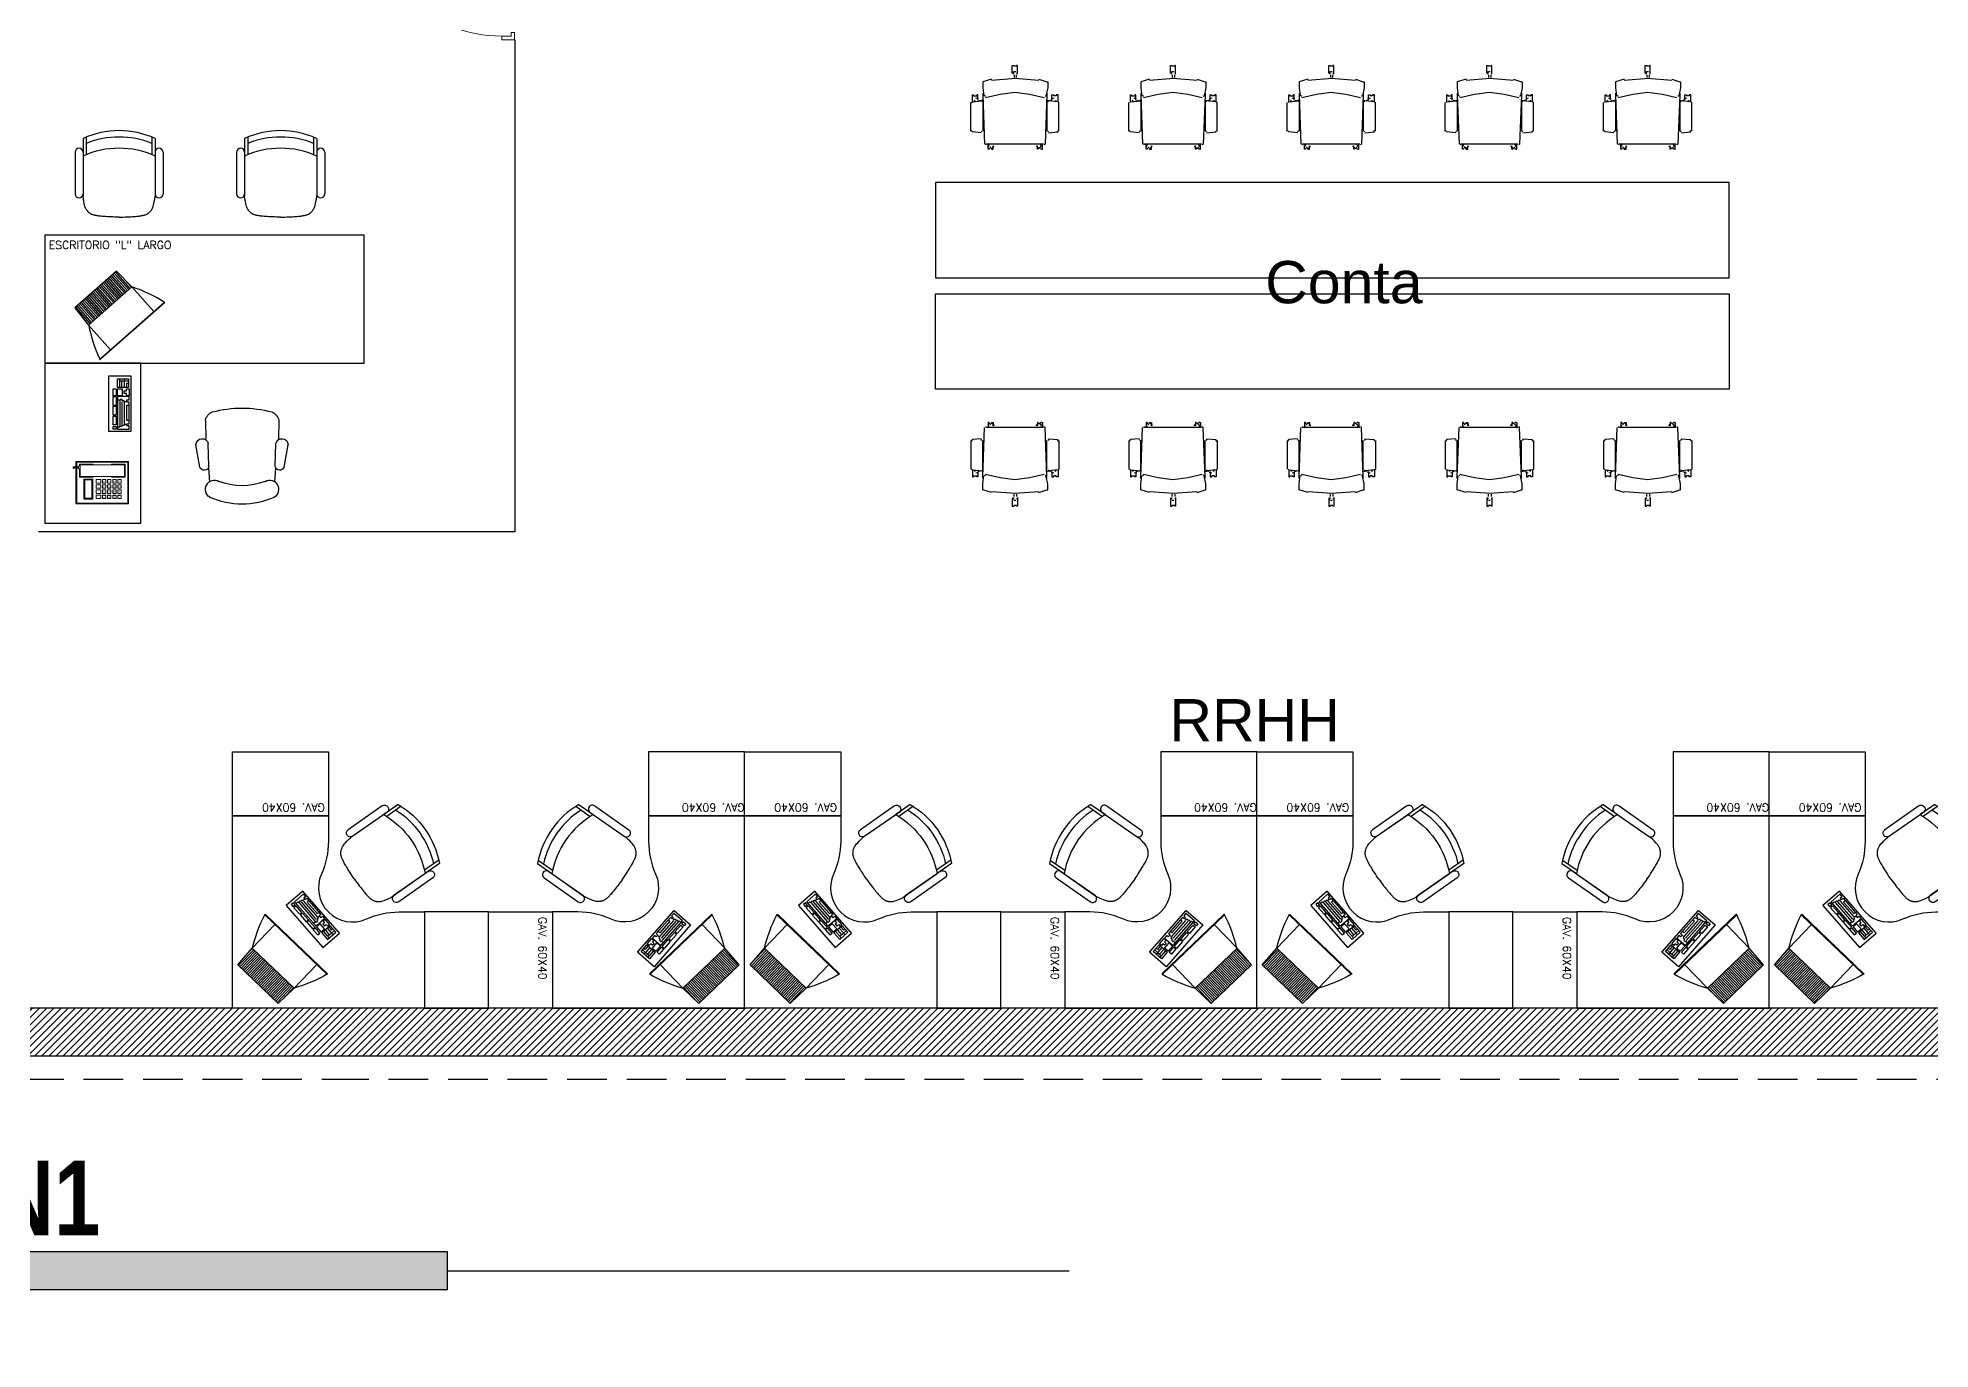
# Model space of a CAD drawing. Header units: millimetres. Extents: x -101 to 3415, y -52 to 1366.
# Drawn here: x 13.01 to 24.93, y 113.46 to 121.72 of the extents above; entities that cross this region are included whole.
import ezdxf
from ezdxf.enums import TextEntityAlignment as Align

# ---------------------------------------------------------------- set-up
doc = ezdxf.new("R2010")
doc.units = ezdxf.units.MM
doc.linetypes.add('XR LINDERO N$0$A-100a LALA IRAPUATO nave equipo$0$HIDDEN', pattern=[0.375, 0.25, -0.125])
for name, color, linetype in [('00_ARQ', 8, 'Continuous'), ('ARQ', 8, 'Continuous'), ('ARQ_MOBILIARIO', 8, 'Continuous')]:
    doc.layers.add(name, color=color, linetype=linetype)
doc.styles.add('prot4', font='swisseb.ttf', dxfattribs={"width": 0.56})
doc.styles.add('ROMANS', font='romans.shx')
doc.styles.add('TÍTULO', font='arial.ttf', dxfattribs={"height": 0.19})

# ---------------------------------------------------------------- blocks, each defined once
blk = doc.blocks.new('TÍTULO PLANO')
blk.add_hatch(color=256).paths.add_polyline_path([(1.912, -0.158), (8.747, -0.158), (8.747, 0.158), (1.912, 0.158)])
for p, q in [((1.912, 0), (0, 0)), ((8.747, 0), (13.969, 0))]:
    blk.add_line(p, q)
blk.add_lwpolyline([(0, 0.658), (1.315, 0.658), (1.315, -0.658), (0, -0.658)])
blk.add_lwpolyline([(1.912, -0.158), (8.747, -0.158), (8.747, 0.158), (1.912, 0.158)], close=True)
at = {"style": 'TÍTULO'}
blk.add_text('ESC.', height=0.19, dxfattribs=at).set_placement((1.912, -0.553))
at = {"style": 'prot4', "width": 0.8}
blk.add_attdef('NOMBRE', (1.912, 0.299), '', height=0.45, dxfattribs=at)
at = {"style": 'prot4'}
blk.add_attdef('NUMERO', text='', height=0.289, dxfattribs=at).set_placement((0.658, 0.326), align=Align.MIDDLE_CENTER)
at = {"style": 'prot4', "width": 1.227796}
blk.add_attdef('CLAVE', text='', height=0.289, dxfattribs=at).set_placement((-0.048, -0.472), (1.289, -0.472), align=Align.FIT)
at = {"style": 'TÍTULO'}
blk.add_attdef('ESCALA', (2.63, -0.558), '', height=0.19, dxfattribs=at)
blk = doc.blocks.new('A$C435F5787')
at = {"linetype": 'ByBlock'}
for p, q in [((0, 0), (0, 0.483)), ((0, 0.483), (0.19, 0.483)), ((0.038, 0.371), (0.063, 0.371)), ((0.038, 0.311), (0.038, 0.371)), ((0.063, 0.371), (0.063, 0.311)), ((0.076, 0.381), (0.076, 0.457)), ((0.076, 0.457), (0.171, 0.457)), ((0.171, 0.381), (0.076, 0.381)), ((0.076, 0.311), (0.076, 0.371)), ((0.076, 0.371), (0.117, 0.371)), ((0.095, 0.438), (0.095, 0.454)), ((0.137, 0.438), (0.095, 0.438)), ((0.095, 0.381), (0.095, 0.435)), ((0.114, 0.384), (0.114, 0.435)), ((0.117, 0.371), (0.117, 0.311)), ((0.133, 0.33), (0.133, 0.352)), ((0.133, 0.352), (0.152, 0.352)), ((0.152, 0.33), (0.133, 0.33)), ((0.137, 0.438), (0.137, 0.454)), ((0.171, 0.438), (0.137, 0.438)), ((0.137, 0.381), (0.137, 0.435)), ((0.152, 0.352), (0.152, 0.371)), ((0.152, 0.371), (0.175, 0.371)), ((0.152, 0.311), (0.152, 0.33)), ((0.156, 0.384), (0.156, 0.419)), ((0.156, 0.419), (0.171, 0.419)), ((0.171, 0.457), (0.171, 0.381)), ((0.175, 0.371), (0.175, 0.311)), ((0.19, 0.483), (0.19, 0)), ((0.063, 0.311), (0.038, 0.311)), ((0.038, 0.305), (0.063, 0.305)), ((0.038, 0.225), (0.038, 0.305)), ((0.063, 0.225), (0.038, 0.225)), ((0.038, 0.143), (0.038, 0.219)), ((0.038, 0.219), (0.063, 0.219)), ((0.063, 0.305), (0.063, 0.225)), ((0.063, 0.219), (0.063, 0.143)), ((0.117, 0.311), (0.076, 0.311)), ((0.076, 0.305), (0.076, 0.022)), ((0.175, 0.305), (0.076, 0.305)), ((0.098, 0.273), (0.079, 0.273)), ((0.117, 0.279), (0.098, 0.279)), ((0.098, 0.279), (0.098, 0.273)), ((0.098, 0.051), (0.098, 0.267)), ((0.117, 0.267), (0.117, 0.279)), ((0.133, 0.267), (0.117, 0.267)), ((0.117, 0.06), (0.117, 0.257)), ((0.133, 0.257), (0.133, 0.267)), ((0.152, 0.257), (0.133, 0.257)), ((0.137, 0.07), (0.137, 0.254)), ((0.175, 0.311), (0.152, 0.311)), ((0.156, 0.254), (0.156, 0.276)), ((0.156, 0.276), (0.175, 0.276)), ((0.175, 0.254), (0.156, 0.254)), ((0.156, 0.095), (0.156, 0.229)), ((0.156, 0.229), (0.175, 0.229)), ((0.175, 0.276), (0.175, 0.305)), ((0.175, 0.067), (0.175, 0.254)), ((0.063, 0.143), (0.038, 0.143)), ((0.038, 0.133), (0.063, 0.133)), ((0.038, 0.057), (0.038, 0.133)), ((0.063, 0.057), (0.038, 0.057)), ((0.038, 0.044), (0.063, 0.044)), ((0.038, 0.022), (0.038, 0.044)), ((0.063, 0.022), (0.038, 0.022)), ((0.063, 0.133), (0.063, 0.057)), ((0.063, 0.044), (0.063, 0.022)), ((0.076, 0.022), (0.175, 0.022)), ((0.079, 0.041), (0.095, 0.041)), ((0.095, 0.041), (0.095, 0.048)), ((0.095, 0.048), (0.117, 0.048)), ((0.117, 0.048), (0.117, 0.054)), ((0.117, 0.054), (0.137, 0.054)), ((0.137, 0.054), (0.137, 0.063)), ((0.137, 0.063), (0.156, 0.063)), ((0.175, 0.095), (0.156, 0.095)), ((0.156, 0.051), (0.156, 0.067)), ((0.156, 0.067), (0.175, 0.067)), ((0.175, 0.051), (0.156, 0.051)), ((0.175, 0.022), (0.175, 0.051)), ((0.19, 0), (0, 0))]:
    blk.add_line(p, q, dxfattribs=at)
blk = doc.blocks.new('m-tv pla')
h = blk.add_hatch()
h.set_pattern_fill('ANSI31', color=256, scale=0.005, angle=45, style=0)
h.set_pattern_definition([(90, (-254.158094, -242.753814), (-0.015875, 2e-18), [])])
h.paths.add_polyline_path([(0.24, -0.474), (0.25, -0.284), (-0.25, -0.284), (-0.24, -0.474)])
for p, q in [((0.373, 0), (-0.373, 0)), ((-0.368, 0.006), (0.368, 0.006)), ((-0.25, -0.284), (-0.25, 0)), ((0.25, -0.284), (0.25, 0)), ((-0.24, -0.474), (-0.25, -0.284)), ((-0.25, -0.284), (0.25, -0.284)), ((0.24, -0.474), (0.25, -0.284)), ((-0.24, -0.474), (0.24, -0.474))]:
    blk.add_line(p, q)
for centre, radius, start, end in [((-0.368, 0.001), 0.005, 90, 196.7752), ((0.898, 0.383), 1.327, 196.7752, 210.1505), ((-0.898, 0.383), 1.327, 329.8495, 343.2248), ((0.368, 0.001), 0.005, 343.2248, 90)]:
    blk.add_arc(centre, radius, start, end)
blk = doc.blocks.new('A$C369842D8')
for p, q in [((0.05, 0.491), (0.05, 0.381)), ((0.07, 0.5), (0.07, 0.39)), ((0.48, 0.5), (0.48, 0.39)), ((0.5, 0.491), (0.5, 0.381)), ((0, 0.405), (0, 0.145)), ((0.05, 0.405), (0.05, 0.145)), ((0.05, 0.38), (0.05, 0.13)), ((0.5, 0.405), (0.5, 0.145)), ((0.5, 0.38), (0.5, 0.13)), ((0.55, 0.405), (0.55, 0.145))]:
    blk.add_line(p, q)
for points in [[(0.275, 0), (0.262, 0), (0.249, 0), (0.236, 0.001), (0.224, 0.001), (0.212, 0.001), (0.201, 0.002), (0.19, 0.003), (0.181, 0.003), (0.172, 0.004), (0.164, 0.005), (0.157, 0.005), (0.15, 0.006), (0.145, 0.007), (0.139, 0.008), (0.134, 0.009), (0.13, 0.009), (0.126, 0.01), (0.122, 0.011), (0.118, 0.012), (0.114, 0.013), (0.111, 0.014), (0.108, 0.015), (0.105, 0.017), (0.102, 0.018), (0.1, 0.019), (0.097, 0.021), (0.095, 0.022), (0.093, 0.024), (0.091, 0.025), (0.089, 0.027), (0.087, 0.028), (0.085, 0.03), (0.083, 0.032), (0.081, 0.034), (0.079, 0.036), (0.077, 0.039), (0.075, 0.041), (0.073, 0.044), (0.071, 0.048), (0.068, 0.051), (0.066, 0.056), (0.064, 0.061), (0.062, 0.067), (0.059, 0.075), (0.057, 0.085), (0.055, 0.097), (0.052, 0.112), (0.05, 0.13)], [(0.275, 0), (0.288, 0), (0.301, 0), (0.314, 0.001), (0.326, 0.001), (0.338, 0.001), (0.349, 0.002), (0.36, 0.003), (0.369, 0.003), (0.378, 0.004), (0.386, 0.005), (0.393, 0.005), (0.4, 0.006), (0.405, 0.007), (0.411, 0.008), (0.416, 0.009), (0.42, 0.009), (0.424, 0.01), (0.428, 0.011), (0.432, 0.012), (0.436, 0.013), (0.439, 0.014), (0.442, 0.015), (0.445, 0.017), (0.448, 0.018), (0.45, 0.019), (0.453, 0.021), (0.455, 0.022), (0.457, 0.024), (0.459, 0.025), (0.461, 0.027), (0.463, 0.028), (0.465, 0.03), (0.467, 0.032), (0.469, 0.034), (0.471, 0.036), (0.473, 0.039), (0.475, 0.041), (0.477, 0.044), (0.479, 0.048), (0.482, 0.051), (0.484, 0.056), (0.486, 0.061), (0.488, 0.067), (0.491, 0.075), (0.493, 0.085), (0.495, 0.097), (0.498, 0.112), (0.5, 0.13)]]:
    blk.add_lwpolyline(points)
for centre, radius, start, end in [((0.275, 0), 0.54, 65.3885, 114.6115), ((0.275, -0.04), 0.54, 67.7008, 112.2992), ((0.025, 0.405), 0.025, 0, 180), ((0.275, -0.11), 0.54, 65.3885, 114.6115), ((0.525, 0.405), 0.025, 0, 180), ((0.025, 0.145), 0.025, 180, 0), ((0.525, 0.145), 0.025, 180, 0)]:
    blk.add_arc(centre, radius, start, end)
blk = doc.blocks.new('XR N1-N2$0$030 puerta 013-h')
at = {"linetype": 'Continuous', "lineweight": 0}
for p, q in [((3.994, 17.305), (3.994, 17.255)), ((4.007, 17.305), (3.994, 17.305)), ((3.994, 17.255), (4.007, 17.255)), ((4.007, 17.305), (4.007, 17.293)), ((4.007, 17.293), (4.019, 17.293)), ((4.007, 17.255), (4.007, 17.268)), ((4.007, 17.268), (4.019, 17.268)), ((4.019, 17.33), (4.069, 17.33)), ((4.019, 16.38), (4.019, 17.33)), ((4.069, 17.33), (4.069, 16.38)), ((4.081, 17.293), (4.069, 17.293)), ((4.081, 17.268), (4.069, 17.268)), ((4.081, 17.305), (4.094, 17.305)), ((4.081, 17.305), (4.081, 17.293)), ((4.081, 17.255), (4.081, 17.268)), ((4.094, 17.255), (4.081, 17.255)), ((4.094, 17.305), (4.094, 17.255)), ((3.099, 16.365), (3.099, 16.405)), ((3.099, 16.405), (3.124, 16.405)), ((3.099, 16.315), (3.099, 16.365)), ((3.149, 16.315), (3.099, 16.315)), ((3.124, 16.405), (3.124, 16.34)), ((3.124, 16.34), (3.149, 16.34)), ((3.149, 16.34), (3.149, 16.315)), ((4.069, 16.38), (4.019, 16.38)), ((4.049, 16.34), (4.049, 16.315)), ((4.074, 16.34), (4.049, 16.34)), ((4.049, 16.315), (4.099, 16.315)), ((4.099, 16.405), (4.074, 16.405)), ((4.074, 16.405), (4.074, 16.34)), ((4.099, 16.405), (4.099, 16.315))]:
    blk.add_line(p, q, dxfattribs=at)
blk.add_arc((4.044, 16.41), 0.92, 88.4391, 180.3278, dxfattribs=at)
blk = doc.blocks.new('*U296')
at = {"layer": 'ARQ'}
for p, q in [((-0.035, 0.267), (-0.079, 0.267)), ((-0.079, 0.267), (-0.079, 0.261)), ((-0.035, 0.267), (-0.079, 0.267)), ((-0.079, 0.267), (-0.079, 0.261)), ((-0.079, 0.261), (-0.073, 0.261)), ((-0.079, 0.261), (-0.073, 0.261)), ((-0.079, 0.234), (-0.079, 0.24)), ((-0.079, 0.24), (-0.073, 0.24)), ((-0.079, 0.234), (-0.079, 0.24)), ((-0.079, 0.24), (-0.073, 0.24)), ((-0.073, 0.261), (-0.073, 0.24)), ((-0.073, 0.261), (-0.073, 0.24)), ((-0.052, 0.229), (-0.057, 0.245)), ((-0.052, 0.229), (-0.057, 0.245)), ((-0.035, 0.256), (-0.046, 0.25)), ((-0.035, 0.256), (-0.046, 0.25)), ((-0.035, 0.267), (-0.041, 0.207)), ((-0.035, 0.267), (-0.041, 0.207)), ((-0.03, 0.272), (-0.035, 0.267)), ((-0.03, 0.272), (-0.035, 0.267)), ((0.15, 0.278), (-0.03, 0.278)), ((0.15, 0.278), (-0.03, 0.278)), ((0.155, 0.267), (0.144, 0.278)), ((0.155, 0.267), (0.144, 0.278)), ((0.161, 0.212), (0.155, 0.267)), ((0.161, 0.212), (0.155, 0.267)), ((-0.171, 0.147), (-0.183, -0.006)), ((-0.171, 0.147), (-0.183, -0.006)), ((-0.177, 0.147), (-0.161, 0.202)), ((-0.177, 0.147), (-0.161, 0.202)), ((-0.161, 0.202), (-0.123, 0.202)), ((-0.161, 0.202), (-0.123, 0.202)), ((-0.123, 0.202), (-0.073, 0.196)), ((-0.123, 0.202), (-0.073, 0.196)), ((-0.09, 0.202), (-0.079, 0.202)), ((-0.09, 0.202), (-0.079, 0.202)), ((-0.063, 0.185), (-0.084, 0.093)), ((-0.063, 0.185), (-0.084, 0.093)), ((-0.046, 0.234), (-0.079, 0.234)), ((-0.046, 0.234), (-0.079, 0.234)), ((-0.079, 0.202), (0.231, 0.191)), ((-0.079, 0.202), (0.231, 0.191)), ((-0.068, 0.185), (-0.073, 0.191)), ((-0.068, 0.185), (-0.073, 0.191)), ((-0.046, 0.229), (-0.041, 0.218)), ((-0.046, 0.229), (-0.041, 0.218)), ((-0.046, 0.202), (-0.041, 0.218)), ((-0.046, 0.202), (-0.041, 0.218)), ((-0.041, 0.207), (-0.035, 0.202)), ((-0.041, 0.207), (-0.035, 0.202)), ((-0.035, 0.202), (0.15, 0.202)), ((-0.035, 0.202), (0.15, 0.202)), ((0.014, 0.196), (0.014, 0.202)), ((0.014, 0.196), (0.014, 0.202)), ((0.15, 0.207), (0.155, 0.212)), ((0.15, 0.207), (0.155, 0.212)), ((0.237, 0.18), (0.231, 0.185)), ((0.237, 0.18), (0.231, 0.185)), ((0.231, -0.18), (0.231, 0.18)), ((0.231, -0.18), (0.231, 0.18)), ((0.237, 0.163), (0.248, 0.169)), ((0.264, 0.169), (0.237, 0.169)), ((0.237, 0.163), (0.248, 0.169)), ((0.264, 0.169), (0.237, 0.169)), ((0.259, 0.142), (0.242, 0.131)), ((0.259, 0.142), (0.242, 0.131)), ((0.242, 0.136), (0.248, 0.136)), ((0.264, 0.136), (0.242, 0.136)), ((0.242, 0.136), (0.248, 0.136)), ((0.264, 0.136), (0.242, 0.136)), ((0.259, 0.147), (0.248, 0.158)), ((0.259, 0.147), (0.248, 0.158)), ((0.259, 0.163), (0.259, 0.158)), ((0.264, 0.163), (0.259, 0.163)), ((0.259, 0.163), (0.259, 0.158)), ((0.264, 0.163), (0.259, 0.163)), ((0.259, 0.152), (0.259, 0.147)), ((0.259, 0.152), (0.259, 0.147)), ((0.264, 0.147), (0.259, 0.147)), ((0.264, 0.147), (0.259, 0.147)), ((0.264, 0.163), (0.264, 0.169)), ((0.264, 0.163), (0.264, 0.169)), ((0.264, 0.147), (0.264, 0.136)), ((0.264, 0.147), (0.264, 0.136)), ((-0.259, 0.016), (-0.264, 0.016)), ((-0.264, 0.016), (-0.264, 0.005)), ((-0.259, 0.016), (-0.264, 0.016)), ((-0.264, 0.016), (-0.264, 0.005)), ((-0.264, 0.005), (-0.259, 0.005)), ((-0.264, 0.005), (-0.259, 0.005)), ((-0.215, 0.016), (-0.259, 0.016)), ((-0.215, 0.016), (-0.259, 0.016)), ((-0.259, -0.011), (-0.259, 0.005)), ((-0.259, -0.011), (-0.259, 0.005)), ((-0.226, 0.011), (-0.21, 0.011)), ((-0.226, 0.011), (-0.21, 0.011)), ((-0.226, 0.005), (-0.226, -0.006)), ((-0.226, 0.005), (-0.226, -0.006)), ((-0.215, 0.005), (-0.215, 0.016)), ((-0.215, 0.005), (-0.215, 0.016)), ((-0.204, 0.005), (-0.188, 0.005)), ((-0.204, 0.005), (-0.188, 0.005)), ((-0.084, 0.093), (-0.095, 0)), ((-0.084, 0.093), (-0.095, 0)), ((-0.264, -0.016), (-0.264, -0.011)), ((-0.264, -0.011), (-0.259, -0.011)), ((-0.264, -0.016), (-0.264, -0.011)), ((-0.264, -0.011), (-0.259, -0.011)), ((-0.259, -0.016), (-0.264, -0.016)), ((-0.259, -0.016), (-0.264, -0.016)), ((-0.215, -0.016), (-0.259, -0.016)), ((-0.215, -0.016), (-0.259, -0.016)), ((-0.21, -0.016), (-0.226, -0.016)), ((-0.21, -0.016), (-0.226, -0.016)), ((-0.215, -0.011), (-0.215, -0.016)), ((-0.215, -0.011), (-0.215, -0.016)), ((-0.188, -0.011), (-0.204, -0.011)), ((-0.188, -0.011), (-0.204, -0.011)), ((-0.183, 0), (-0.171, -0.152)), ((-0.183, 0), (-0.171, -0.152)), ((-0.095, 0), (-0.084, -0.093)), ((-0.095, 0), (-0.084, -0.093)), ((-0.084, -0.093), (-0.063, -0.185)), ((-0.084, -0.093), (-0.063, -0.185)), ((-0.177, -0.152), (-0.161, -0.202)), ((-0.177, -0.152), (-0.161, -0.202)), ((-0.161, -0.202), (-0.161, -0.207)), ((-0.161, -0.202), (-0.161, -0.207)), ((-0.161, -0.207), (-0.123, -0.207)), ((-0.161, -0.207), (-0.123, -0.207)), ((-0.123, -0.207), (-0.073, -0.196)), ((-0.123, -0.207), (-0.073, -0.196)), ((-0.09, -0.202), (-0.079, -0.202)), ((-0.09, -0.202), (-0.079, -0.202)), ((-0.079, -0.202), (0.231, -0.191)), ((-0.079, -0.202), (0.231, -0.191)), ((-0.046, -0.234), (-0.079, -0.234)), ((-0.079, -0.234), (-0.079, -0.24)), ((-0.046, -0.234), (-0.079, -0.234)), ((-0.079, -0.234), (-0.079, -0.24)), ((-0.073, -0.196), (-0.068, -0.191)), ((-0.073, -0.196), (-0.068, -0.191)), ((-0.057, -0.245), (-0.052, -0.229)), ((-0.057, -0.245), (-0.052, -0.229)), ((-0.046, -0.202), (-0.041, -0.223)), ((-0.046, -0.202), (-0.041, -0.223)), ((-0.046, -0.229), (-0.041, -0.218)), ((-0.046, -0.229), (-0.041, -0.218)), ((-0.035, -0.207), (-0.041, -0.212)), ((-0.035, -0.207), (-0.041, -0.212)), ((-0.035, -0.272), (-0.041, -0.212)), ((-0.035, -0.272), (-0.041, -0.212)), ((-0.035, -0.202), (0.15, -0.202)), ((-0.035, -0.202), (0.15, -0.202)), ((0.014, -0.202), (0.019, -0.202)), ((0.014, -0.202), (0.019, -0.202)), ((0.155, -0.212), (0.15, -0.207)), ((0.155, -0.212), (0.15, -0.207)), ((0.161, -0.212), (0.155, -0.272)), ((0.161, -0.212), (0.155, -0.272)), ((0.231, -0.191), (0.237, -0.185)), ((0.231, -0.191), (0.237, -0.185)), ((0.248, -0.169), (0.237, -0.163)), ((0.248, -0.169), (0.237, -0.163)), ((0.264, -0.174), (0.237, -0.174)), ((0.264, -0.174), (0.237, -0.174)), ((0.242, -0.136), (0.248, -0.136)), ((0.242, -0.136), (0.259, -0.147)), ((0.242, -0.136), (0.248, -0.136)), ((0.242, -0.136), (0.259, -0.147)), ((0.264, -0.142), (0.242, -0.142)), ((0.264, -0.142), (0.242, -0.142)), ((0.248, -0.163), (0.259, -0.152)), ((0.248, -0.163), (0.259, -0.152)), ((0.259, -0.152), (0.259, -0.147)), ((0.264, -0.147), (0.259, -0.147)), ((0.259, -0.152), (0.259, -0.147)), ((0.264, -0.147), (0.259, -0.147)), ((0.259, -0.163), (0.264, -0.163)), ((0.264, -0.163), (0.259, -0.163)), ((0.259, -0.163), (0.264, -0.163)), ((0.264, -0.163), (0.259, -0.163)), ((0.264, -0.147), (0.264, -0.142)), ((0.264, -0.147), (0.264, -0.142)), ((0.264, -0.169), (0.264, -0.163)), ((0.264, -0.169), (0.264, -0.163)), ((0.264, -0.169), (0.264, -0.174)), ((0.264, -0.169), (0.264, -0.174)), ((-0.079, -0.24), (-0.079, -0.245)), ((-0.079, -0.24), (-0.079, -0.245)), ((-0.079, -0.245), (-0.073, -0.245)), ((-0.079, -0.245), (-0.073, -0.245)), ((-0.079, -0.267), (-0.079, -0.261)), ((-0.079, -0.261), (-0.073, -0.261)), ((-0.079, -0.267), (-0.079, -0.261)), ((-0.079, -0.261), (-0.073, -0.261)), ((-0.079, -0.272), (-0.079, -0.267)), ((-0.079, -0.272), (-0.079, -0.267)), ((-0.035, -0.272), (-0.079, -0.272)), ((-0.035, -0.272), (-0.079, -0.272)), ((-0.073, -0.261), (-0.073, -0.245)), ((-0.073, -0.261), (-0.073, -0.245)), ((-0.046, -0.256), (-0.035, -0.261)), ((-0.046, -0.256), (-0.035, -0.261)), ((-0.035, -0.272), (-0.03, -0.278)), ((-0.035, -0.272), (-0.03, -0.278)), ((0.15, -0.278), (-0.03, -0.278)), ((0.15, -0.278), (-0.03, -0.278)), ((0.144, -0.278), (0.155, -0.267)), ((0.144, -0.278), (0.155, -0.267))]:
    blk.add_line(p, q, dxfattribs=at)
blk = doc.blocks.new('*U295')
at = {"layer": 'ARQ_MOBILIARIO', "color": 0, "linetype": 'ByBlock', "lineweight": -2, "transparency": 16777216}
for p in [(0, 0), (0, -0.996), (0, -1.993), (0, -2.989), (0, -3.986)]:
    blk.add_blockref('*U296', p, dxfattribs=at)
blk = doc.blocks.new('*U298')
at = {"layer": 'ARQ'}
for p, q in [((-0.035, 0.267), (-0.079, 0.267)), ((-0.079, 0.267), (-0.079, 0.261)), ((-0.035, 0.267), (-0.079, 0.267)), ((-0.079, 0.267), (-0.079, 0.261)), ((-0.079, 0.261), (-0.073, 0.261)), ((-0.079, 0.261), (-0.073, 0.261)), ((-0.079, 0.234), (-0.079, 0.24)), ((-0.079, 0.24), (-0.073, 0.24)), ((-0.079, 0.234), (-0.079, 0.24)), ((-0.079, 0.24), (-0.073, 0.24)), ((-0.073, 0.261), (-0.073, 0.24)), ((-0.073, 0.261), (-0.073, 0.24)), ((-0.052, 0.229), (-0.057, 0.245)), ((-0.052, 0.229), (-0.057, 0.245)), ((-0.035, 0.256), (-0.046, 0.25)), ((-0.035, 0.256), (-0.046, 0.25)), ((-0.035, 0.267), (-0.041, 0.207)), ((-0.035, 0.267), (-0.041, 0.207)), ((-0.03, 0.272), (-0.035, 0.267)), ((-0.03, 0.272), (-0.035, 0.267)), ((0.15, 0.278), (-0.03, 0.278)), ((0.15, 0.278), (-0.03, 0.278)), ((0.155, 0.267), (0.144, 0.278)), ((0.155, 0.267), (0.144, 0.278)), ((0.161, 0.212), (0.155, 0.267)), ((0.161, 0.212), (0.155, 0.267)), ((-0.171, 0.147), (-0.183, -0.006)), ((-0.171, 0.147), (-0.183, -0.006)), ((-0.177, 0.147), (-0.161, 0.202)), ((-0.177, 0.147), (-0.161, 0.202)), ((-0.161, 0.202), (-0.123, 0.202)), ((-0.161, 0.202), (-0.123, 0.202)), ((-0.123, 0.202), (-0.073, 0.196)), ((-0.123, 0.202), (-0.073, 0.196)), ((-0.09, 0.202), (-0.079, 0.202)), ((-0.09, 0.202), (-0.079, 0.202)), ((-0.063, 0.185), (-0.084, 0.093)), ((-0.063, 0.185), (-0.084, 0.093)), ((-0.046, 0.234), (-0.079, 0.234)), ((-0.046, 0.234), (-0.079, 0.234)), ((-0.079, 0.202), (0.231, 0.191)), ((-0.079, 0.202), (0.231, 0.191)), ((-0.068, 0.185), (-0.073, 0.191)), ((-0.068, 0.185), (-0.073, 0.191)), ((-0.046, 0.229), (-0.041, 0.218)), ((-0.046, 0.229), (-0.041, 0.218)), ((-0.046, 0.202), (-0.041, 0.218)), ((-0.046, 0.202), (-0.041, 0.218)), ((-0.041, 0.207), (-0.035, 0.202)), ((-0.041, 0.207), (-0.035, 0.202)), ((-0.035, 0.202), (0.15, 0.202)), ((-0.035, 0.202), (0.15, 0.202)), ((0.014, 0.196), (0.014, 0.202)), ((0.014, 0.196), (0.014, 0.202)), ((0.15, 0.207), (0.155, 0.212)), ((0.15, 0.207), (0.155, 0.212)), ((0.237, 0.18), (0.231, 0.185)), ((0.237, 0.18), (0.231, 0.185)), ((0.231, -0.18), (0.231, 0.18)), ((0.231, -0.18), (0.231, 0.18)), ((0.237, 0.163), (0.248, 0.169)), ((0.264, 0.169), (0.237, 0.169)), ((0.237, 0.163), (0.248, 0.169)), ((0.264, 0.169), (0.237, 0.169)), ((0.259, 0.142), (0.242, 0.131)), ((0.259, 0.142), (0.242, 0.131)), ((0.242, 0.136), (0.248, 0.136)), ((0.264, 0.136), (0.242, 0.136)), ((0.242, 0.136), (0.248, 0.136)), ((0.264, 0.136), (0.242, 0.136)), ((0.259, 0.147), (0.248, 0.158)), ((0.259, 0.147), (0.248, 0.158)), ((0.259, 0.163), (0.259, 0.158)), ((0.264, 0.163), (0.259, 0.163)), ((0.259, 0.163), (0.259, 0.158)), ((0.264, 0.163), (0.259, 0.163)), ((0.259, 0.152), (0.259, 0.147)), ((0.259, 0.152), (0.259, 0.147)), ((0.264, 0.147), (0.259, 0.147)), ((0.264, 0.147), (0.259, 0.147)), ((0.264, 0.163), (0.264, 0.169)), ((0.264, 0.163), (0.264, 0.169)), ((0.264, 0.147), (0.264, 0.136)), ((0.264, 0.147), (0.264, 0.136)), ((-0.259, 0.016), (-0.264, 0.016)), ((-0.264, 0.016), (-0.264, 0.005)), ((-0.259, 0.016), (-0.264, 0.016)), ((-0.264, 0.016), (-0.264, 0.005)), ((-0.264, 0.005), (-0.259, 0.005)), ((-0.264, 0.005), (-0.259, 0.005)), ((-0.215, 0.016), (-0.259, 0.016)), ((-0.215, 0.016), (-0.259, 0.016)), ((-0.259, -0.011), (-0.259, 0.005)), ((-0.259, -0.011), (-0.259, 0.005)), ((-0.226, 0.011), (-0.21, 0.011)), ((-0.226, 0.011), (-0.21, 0.011)), ((-0.226, 0.005), (-0.226, -0.006)), ((-0.226, 0.005), (-0.226, -0.006)), ((-0.215, 0.005), (-0.215, 0.016)), ((-0.215, 0.005), (-0.215, 0.016)), ((-0.204, 0.005), (-0.188, 0.005)), ((-0.204, 0.005), (-0.188, 0.005)), ((-0.084, 0.093), (-0.095, 0)), ((-0.084, 0.093), (-0.095, 0)), ((-0.264, -0.016), (-0.264, -0.011)), ((-0.264, -0.011), (-0.259, -0.011)), ((-0.264, -0.016), (-0.264, -0.011)), ((-0.264, -0.011), (-0.259, -0.011)), ((-0.259, -0.016), (-0.264, -0.016)), ((-0.259, -0.016), (-0.264, -0.016)), ((-0.215, -0.016), (-0.259, -0.016)), ((-0.215, -0.016), (-0.259, -0.016)), ((-0.21, -0.016), (-0.226, -0.016)), ((-0.21, -0.016), (-0.226, -0.016)), ((-0.215, -0.011), (-0.215, -0.016)), ((-0.215, -0.011), (-0.215, -0.016)), ((-0.188, -0.011), (-0.204, -0.011)), ((-0.188, -0.011), (-0.204, -0.011)), ((-0.183, 0), (-0.171, -0.152)), ((-0.183, 0), (-0.171, -0.152)), ((-0.095, 0), (-0.084, -0.093)), ((-0.095, 0), (-0.084, -0.093)), ((-0.084, -0.093), (-0.063, -0.185)), ((-0.084, -0.093), (-0.063, -0.185)), ((-0.177, -0.152), (-0.161, -0.202)), ((-0.177, -0.152), (-0.161, -0.202)), ((-0.161, -0.202), (-0.161, -0.207)), ((-0.161, -0.202), (-0.161, -0.207)), ((-0.161, -0.207), (-0.123, -0.207)), ((-0.161, -0.207), (-0.123, -0.207)), ((-0.123, -0.207), (-0.073, -0.196)), ((-0.123, -0.207), (-0.073, -0.196)), ((-0.09, -0.202), (-0.079, -0.202)), ((-0.09, -0.202), (-0.079, -0.202)), ((-0.079, -0.202), (0.231, -0.191)), ((-0.079, -0.202), (0.231, -0.191)), ((-0.046, -0.234), (-0.079, -0.234)), ((-0.079, -0.234), (-0.079, -0.24)), ((-0.046, -0.234), (-0.079, -0.234)), ((-0.079, -0.234), (-0.079, -0.24)), ((-0.073, -0.196), (-0.068, -0.191)), ((-0.073, -0.196), (-0.068, -0.191)), ((-0.057, -0.245), (-0.052, -0.229)), ((-0.057, -0.245), (-0.052, -0.229)), ((-0.046, -0.202), (-0.041, -0.223)), ((-0.046, -0.202), (-0.041, -0.223)), ((-0.046, -0.229), (-0.041, -0.218)), ((-0.046, -0.229), (-0.041, -0.218)), ((-0.035, -0.207), (-0.041, -0.212)), ((-0.035, -0.207), (-0.041, -0.212)), ((-0.035, -0.272), (-0.041, -0.212)), ((-0.035, -0.272), (-0.041, -0.212)), ((-0.035, -0.202), (0.15, -0.202)), ((-0.035, -0.202), (0.15, -0.202)), ((0.014, -0.202), (0.019, -0.202)), ((0.014, -0.202), (0.019, -0.202)), ((0.155, -0.212), (0.15, -0.207)), ((0.155, -0.212), (0.15, -0.207)), ((0.161, -0.212), (0.155, -0.272)), ((0.161, -0.212), (0.155, -0.272)), ((0.231, -0.191), (0.237, -0.185)), ((0.231, -0.191), (0.237, -0.185)), ((0.248, -0.169), (0.237, -0.163)), ((0.248, -0.169), (0.237, -0.163)), ((0.264, -0.174), (0.237, -0.174)), ((0.264, -0.174), (0.237, -0.174)), ((0.242, -0.136), (0.248, -0.136)), ((0.242, -0.136), (0.259, -0.147)), ((0.242, -0.136), (0.248, -0.136)), ((0.242, -0.136), (0.259, -0.147)), ((0.264, -0.142), (0.242, -0.142)), ((0.264, -0.142), (0.242, -0.142)), ((0.248, -0.163), (0.259, -0.152)), ((0.248, -0.163), (0.259, -0.152)), ((0.259, -0.152), (0.259, -0.147)), ((0.264, -0.147), (0.259, -0.147)), ((0.259, -0.152), (0.259, -0.147)), ((0.264, -0.147), (0.259, -0.147)), ((0.259, -0.163), (0.264, -0.163)), ((0.264, -0.163), (0.259, -0.163)), ((0.259, -0.163), (0.264, -0.163)), ((0.264, -0.163), (0.259, -0.163)), ((0.264, -0.147), (0.264, -0.142)), ((0.264, -0.147), (0.264, -0.142)), ((0.264, -0.169), (0.264, -0.163)), ((0.264, -0.169), (0.264, -0.163)), ((0.264, -0.169), (0.264, -0.174)), ((0.264, -0.169), (0.264, -0.174)), ((-0.079, -0.24), (-0.079, -0.245)), ((-0.079, -0.24), (-0.079, -0.245)), ((-0.079, -0.245), (-0.073, -0.245)), ((-0.079, -0.245), (-0.073, -0.245)), ((-0.079, -0.267), (-0.079, -0.261)), ((-0.079, -0.261), (-0.073, -0.261)), ((-0.079, -0.267), (-0.079, -0.261)), ((-0.079, -0.261), (-0.073, -0.261)), ((-0.079, -0.272), (-0.079, -0.267)), ((-0.079, -0.272), (-0.079, -0.267)), ((-0.035, -0.272), (-0.079, -0.272)), ((-0.035, -0.272), (-0.079, -0.272)), ((-0.073, -0.261), (-0.073, -0.245)), ((-0.073, -0.261), (-0.073, -0.245)), ((-0.046, -0.256), (-0.035, -0.261)), ((-0.046, -0.256), (-0.035, -0.261)), ((-0.035, -0.272), (-0.03, -0.278)), ((-0.035, -0.272), (-0.03, -0.278)), ((0.15, -0.278), (-0.03, -0.278)), ((0.15, -0.278), (-0.03, -0.278)), ((0.144, -0.278), (0.155, -0.267)), ((0.144, -0.278), (0.155, -0.267))]:
    blk.add_line(p, q, dxfattribs=at)
blk = doc.blocks.new('*U297')
at = {"layer": 'ARQ_MOBILIARIO', "color": 0, "linetype": 'ByBlock', "lineweight": -2, "transparency": 16777216}
for p in [(0, 0), (0, -0.996), (0, -1.993), (0, -2.989), (0, -3.986)]:
    blk.add_blockref('*U298', p, dxfattribs=at)
blk = doc.blocks.new('silla3')
for p, q in [((-0.263, -0.23), (-0.288, -0.371)), ((-0.207, -0.235), (-0.211, -0.378)), ((-0.21, -0.224), (-0.203, -0.14)), ((0.21, -0.224), (0.203, -0.14)), ((0.207, -0.235), (0.211, -0.378)), ((0.263, -0.23), (0.288, -0.371)), ((-0.229, -0.523), (-0.227, -0.406)), ((0.229, -0.523), (0.227, -0.406))]:
    blk.add_line(p, q)
at = {"extrusion": (0, 0, -1)}
for centre, major_axis, start_param, end_param in [((0, -0.544), (0, 0.544), 5.886316, 6.680055), ((-0.173, -0.092), (0, 0.0577), 2.623535, 5.737508), ((0, -0.552), (0, 0.437), 5.929118, 6.637253), ((0.173, -0.092), (0, 0.0577), 0.545678, 3.65965), ((-0.236, -0.242), (0, 0.031), 5.100262, 7.639608), ((0.236, -0.242), (0, 0.031), 4.926762, 7.466109), ((-0.249, -0.368), (0, 0.0409), 1.815261, 4.651072), ((0.249, -0.368), (0, 0.0409), 1.632114, 4.467924), ((-0.157, -0.504), (0, 0.0781), 3.533117, 4.459171), ((0, 0.187), (0, 0.787), 2.893022, 3.390163), ((0.157, -0.504), (0, 0.0781), 1.824014, 2.750068)]:
    blk.add_ellipse(centre, major_axis=major_axis, ratio=0.958333, start_param=start_param, end_param=end_param, dxfattribs=at)
blk = doc.blocks.new('tel')
at = {"lineweight": 0}
for p, q in [((76.298, 58.662), (76.333, 58.662)), ((76.298, 58.333), (76.298, 58.662)), ((76.303, 58.656), (76.333, 58.656)), ((76.303, 58.338), (76.303, 58.656)), ((76.315, 58.639), (76.315, 58.554)), ((76.327, 58.639), (76.315, 58.639)), ((76.327, 58.646), (76.327, 58.635)), ((76.345, 58.646), (76.327, 58.646)), ((76.331, 58.68), (76.331, 58.673)), ((76.341, 58.68), (76.331, 58.68)), ((76.331, 58.673), (76.341, 58.673)), ((76.333, 58.673), (76.333, 58.646)), ((76.339, 58.673), (76.333, 58.673)), ((76.333, 58.646), (76.339, 58.646)), ((76.339, 58.646), (76.339, 58.673)), ((76.339, 58.662), (76.563, 58.662)), ((76.339, 58.656), (76.558, 58.656)), ((76.341, 58.673), (76.341, 58.68)), ((76.345, 58.635), (76.345, 58.646)), ((76.397, 58.639), (76.345, 58.639)), ((76.397, 58.554), (76.397, 58.639)), ((76.558, 58.656), (76.558, 58.338)), ((76.563, 58.662), (76.563, 58.333)), ((76.315, 58.554), (76.319, 58.554)), ((76.319, 58.635), (76.393, 58.635)), ((76.319, 58.359), (76.319, 58.635)), ((76.327, 58.635), (76.345, 58.635)), ((76.393, 58.635), (76.393, 58.359)), ((76.393, 58.554), (76.397, 58.554)), ((76.408, 58.612), (76.534, 58.612)), ((76.408, 58.557), (76.408, 58.612)), ((76.534, 58.557), (76.408, 58.557)), ((76.412, 58.536), (76.434, 58.536)), ((76.412, 58.507), (76.412, 58.536)), ((76.413, 58.606), (76.528, 58.606)), ((76.413, 58.562), (76.413, 58.606)), ((76.528, 58.562), (76.413, 58.562)), ((76.434, 58.507), (76.434, 58.536)), ((76.444, 58.507), (76.444, 58.536)), ((76.444, 58.536), (76.466, 58.536)), ((76.466, 58.507), (76.466, 58.536)), ((76.476, 58.507), (76.476, 58.536)), ((76.476, 58.536), (76.498, 58.536)), ((76.498, 58.507), (76.498, 58.536)), ((76.508, 58.507), (76.508, 58.536)), ((76.508, 58.536), (76.53, 58.536)), ((76.528, 58.606), (76.528, 58.562)), ((76.53, 58.507), (76.53, 58.536)), ((76.534, 58.612), (76.534, 58.557)), ((76.315, 58.355), (76.315, 58.44)), ((76.315, 58.44), (76.319, 58.44)), ((76.393, 58.44), (76.397, 58.44)), ((76.397, 58.44), (76.397, 58.355)), ((76.434, 58.507), (76.412, 58.507)), ((76.412, 58.475), (76.412, 58.496)), ((76.434, 58.496), (76.412, 58.496)), ((76.434, 58.475), (76.412, 58.475)), ((76.412, 58.443), (76.412, 58.464)), ((76.434, 58.464), (76.412, 58.464)), ((76.434, 58.443), (76.412, 58.443)), ((76.412, 58.411), (76.412, 58.432)), ((76.434, 58.432), (76.412, 58.432)), ((76.434, 58.411), (76.412, 58.411)), ((76.412, 58.379), (76.412, 58.401)), ((76.434, 58.401), (76.412, 58.401)), ((76.434, 58.475), (76.434, 58.496)), ((76.434, 58.443), (76.434, 58.464)), ((76.434, 58.411), (76.434, 58.432)), ((76.434, 58.379), (76.434, 58.401)), ((76.466, 58.507), (76.444, 58.507)), ((76.444, 58.475), (76.444, 58.496)), ((76.466, 58.496), (76.444, 58.496)), ((76.466, 58.475), (76.444, 58.475)), ((76.444, 58.443), (76.444, 58.464)), ((76.466, 58.464), (76.444, 58.464)), ((76.466, 58.443), (76.444, 58.443)), ((76.444, 58.411), (76.444, 58.432)), ((76.466, 58.432), (76.444, 58.432)), ((76.466, 58.411), (76.444, 58.411)), ((76.444, 58.379), (76.444, 58.401)), ((76.466, 58.401), (76.444, 58.401)), ((76.466, 58.475), (76.466, 58.496)), ((76.466, 58.443), (76.466, 58.464)), ((76.466, 58.411), (76.466, 58.432)), ((76.466, 58.379), (76.466, 58.401)), ((76.498, 58.507), (76.476, 58.507)), ((76.498, 58.496), (76.476, 58.496)), ((76.476, 58.475), (76.476, 58.496)), ((76.498, 58.475), (76.476, 58.475)), ((76.498, 58.464), (76.476, 58.464)), ((76.476, 58.443), (76.476, 58.464)), ((76.498, 58.443), (76.476, 58.443)), ((76.498, 58.432), (76.476, 58.432)), ((76.476, 58.411), (76.476, 58.432)), ((76.498, 58.411), (76.476, 58.411)), ((76.476, 58.379), (76.476, 58.401)), ((76.498, 58.401), (76.476, 58.401)), ((76.498, 58.475), (76.498, 58.496)), ((76.498, 58.443), (76.498, 58.464)), ((76.498, 58.411), (76.498, 58.432)), ((76.498, 58.379), (76.498, 58.401)), ((76.53, 58.507), (76.508, 58.507)), ((76.53, 58.496), (76.508, 58.496)), ((76.508, 58.475), (76.508, 58.496)), ((76.53, 58.475), (76.508, 58.475)), ((76.53, 58.464), (76.508, 58.464)), ((76.508, 58.443), (76.508, 58.464)), ((76.53, 58.443), (76.508, 58.443)), ((76.53, 58.432), (76.508, 58.432)), ((76.508, 58.411), (76.508, 58.432)), ((76.53, 58.411), (76.508, 58.411)), ((76.53, 58.401), (76.508, 58.401)), ((76.508, 58.379), (76.508, 58.401)), ((76.53, 58.475), (76.53, 58.496)), ((76.53, 58.443), (76.53, 58.464)), ((76.53, 58.411), (76.53, 58.432)), ((76.53, 58.379), (76.53, 58.401)), ((76.563, 58.333), (76.298, 58.333)), ((76.558, 58.338), (76.303, 58.338)), ((76.397, 58.355), (76.315, 58.355)), ((76.393, 58.359), (76.319, 58.359)), ((76.434, 58.379), (76.412, 58.379)), ((76.466, 58.379), (76.444, 58.379)), ((76.498, 58.379), (76.476, 58.379)), ((76.53, 58.379), (76.508, 58.379))]:
    blk.add_line(p, q, dxfattribs=at)
for s, height, p in [('1', 0.0124, (76.419, 58.48)), ('4', 0.0124, (76.42, 58.448)), ('7', 0.0124, (76.42, 58.416)), ('8', 0.0124, (76.452, 58.416)), ('2', 0.0124, (76.452, 58.48)), ('5', 0.0124, (76.452, 58.447)), ('3', 0.0124, (76.484, 58.48)), ('6', 0.0124, (76.484, 58.448)), ('9', 0.0124, (76.484, 58.416)), ('L1', 0.00933, (76.512, 58.482)), ('L2', 0.00933, (76.512, 58.45)), ('L3', 0.00933, (76.512, 58.418)), ('*', 0.0124, (76.418, 58.382)), ('0', 0.0124, (76.452, 58.384)), ('#', 0.007, (76.485, 58.387)), ('L4', 0.00933, (76.512, 58.386))]:
    blk.add_text(s, height=height).set_placement(p)

msp = doc.modelspace()

# ---------------------------------------------------------------- hatches: boundary and pattern name
at = {"layer": '00_ARQ'}
h = msp.add_hatch(dxfattribs=at)
h.set_pattern_fill('ANSI31', color=8, scale=0.01)
h.set_pattern_definition([(45, (8.080342, 130.19525), (-0.02245064, 0.02245064), [])])
h.paths.add_polyline_path([(33.467, 115.605), (12.857, 115.605), (12.857, 115.305), (33.467, 115.305)])

# ---------------------------------------------------------------- linework, layer by layer
at = {"layer": '00_ARQ', "ltscale": 0.3}
for p, q in [((16.015, 121.704), (16.015, 118.604)), ((16.015, 118.604), (13.015, 118.604))]:
    msp.add_line(p, q, dxfattribs=at)
at = {"layer": '00_ARQ', "linetype": 'XR LINDERO N$0$A-100a LALA IRAPUATO nave equipo$0$HIDDEN'}
msp.add_lwpolyline([(8.049, 115.155), (14.845, 115.157), (27.802, 115.157), (38.814, 115.155), (38.78, 121.539), (38.771, 130.152), (27.385, 130.16), (18.113, 130.164), (10.623, 130.166), (8.08, 130.195), (8.049, 115.155)], dxfattribs=at)
at = {"layer": '00_ARQ'}
msp.add_lwpolyline([(33.467, 115.605), (12.857, 115.605), (12.857, 115.305), (33.467, 115.305)], close=True, dxfattribs=at)
at = {"layer": 'ARQ_MOBILIARIO', "ltscale": 0.3}
for points in [[(18.665, 120.804), (18.665, 120.204), (23.665, 120.204), (23.665, 120.804)], [(18.665, 119.504), (18.665, 120.104), (23.665, 120.104), (23.665, 119.504)]]:
    msp.add_lwpolyline(points, close=True, dxfattribs=at)
at = {"layer": 'ARQ_MOBILIARIO', "ltscale": 0.01}
for points in [[(13.054, 120.474), (13.054, 119.667), (15.067, 119.667), (15.067, 120.474)], [(13.659, 119.667), (13.054, 119.667), (13.054, 118.659), (13.659, 118.659)], [(14.236, 116.815), (14.236, 117.219), (14.841, 117.219), (14.841, 116.815)], [(17.463, 116.815), (17.463, 117.219), (16.858, 117.219), (16.858, 116.815)], [(17.463, 116.815), (17.463, 117.219), (18.068, 117.219), (18.068, 116.815)], [(20.689, 116.815), (20.689, 117.219), (20.084, 117.219), (20.084, 116.815)], [(20.689, 116.815), (20.689, 117.219), (21.294, 117.219), (21.294, 116.815)], [(23.916, 116.815), (23.916, 117.219), (23.311, 117.219), (23.311, 116.815)], [(23.916, 116.815), (23.916, 117.219), (24.521, 117.219), (24.521, 116.815)], [(15.849, 116.21), (15.446, 116.21), (15.446, 115.605), (15.849, 115.605)], [(15.849, 116.21), (16.253, 116.21), (16.253, 115.605), (15.849, 115.605)], [(19.076, 116.21), (18.673, 116.21), (18.673, 115.605), (19.076, 115.605)], [(19.076, 116.21), (19.479, 116.21), (19.479, 115.605), (19.076, 115.605)], [(22.302, 116.21), (21.899, 116.21), (21.899, 115.605), (22.302, 115.605)], [(22.302, 116.21), (22.706, 116.21), (22.706, 115.605), (22.302, 115.605)]]:
    msp.add_lwpolyline(points, close=True, dxfattribs=at)
for points in [[(15.08, 116.166, -0.105703), (15.286, 116.21), (15.446, 116.21), (15.446, 115.605), (14.236, 115.605), (14.236, 116.815), (14.841, 116.815), (14.841, 116.655, -0.105703), (14.797, 116.449, 0.689027)], [(16.619, 116.166, 0.105703), (16.413, 116.21), (16.253, 116.21), (16.253, 115.605), (17.463, 115.605), (17.463, 116.815), (16.858, 116.815), (16.858, 116.655, 0.105703), (16.902, 116.449, -0.689027)], [(18.306, 116.166, -0.105703), (18.512, 116.21), (18.673, 116.21), (18.673, 115.605), (17.463, 115.605), (17.463, 116.815), (18.068, 116.815), (18.068, 116.655, -0.105703), (18.023, 116.449, 0.689027)], [(19.845, 116.166, 0.105703), (19.639, 116.21), (19.479, 116.21), (19.479, 115.605), (20.689, 115.605), (20.689, 116.815), (20.084, 116.815), (20.084, 116.655, 0.105703), (20.128, 116.449, -0.689027)], [(21.533, 116.166, -0.105703), (21.739, 116.21), (21.899, 116.21), (21.899, 115.605), (20.689, 115.605), (20.689, 116.815), (21.294, 116.815), (21.294, 116.655, -0.105703), (21.25, 116.449, 0.689027)], [(23.072, 116.166, 0.105703), (22.866, 116.21), (22.706, 116.21), (22.706, 115.605), (23.916, 115.605), (23.916, 116.815), (23.311, 116.815), (23.311, 116.655, 0.105703), (23.355, 116.449, -0.689027)], [(24.759, 116.166, -0.105703), (24.966, 116.21), (25.126, 116.21), (25.126, 115.605), (23.916, 115.605), (23.916, 116.815), (24.521, 116.815), (24.521, 116.655, -0.105703), (24.477, 116.449, 0.689027)]]:
    msp.add_lwpolyline(points, format="xyb", close=True, dxfattribs=at)

# ---------------------------------------------------------------- block references
at = {"layer": '00_ARQ', "linetype": 'Continuous', "lineweight": 0, "extrusion": (0, 0, -1), "xscale": -0.8999999999997751, "yscale": 0.900000000000091, "zscale": -0.8999999999997751, "rotation": 269.9962343995317}
msp.add_blockref('XR N1-N2$0$030 puerta 013-h', (-30.698, 118.916), dxfattribs=at)
at = {"layer": '00_ARQ'}
ref = msp.add_blockref('TÍTULO PLANO', (9.03, 113.95), dxfattribs=dict(at, xscale=0.75, yscale=0.75, zscale=0.75))
ref.add_attrib('ESCALA', '1:50', (11.002, 113.531), dxfattribs={"layer": '0', "height": 0.1425, "style": 'TÍTULO'})
ref.add_attrib('NOMBRE', 'PLANTA N1', (10.464, 114.174), dxfattribs={"layer": '0', "height": 0.4688, "style": 'prot4', "width": 0.8})
ref.add_attrib('CLAVE', 'A-05', dxfattribs={"layer": '0', "height": 0.217, "style": 'prot4', "width": 1.227796}).set_placement((8.993, 113.596), (9.997, 113.596), align=Align.FIT)
ref.add_attrib('NUMERO', '1', dxfattribs={"layer": '0', "height": 0.217, "style": 'prot4'}).set_placement((9.523, 114.194), align=Align.MIDDLE_CENTER)
at = {"layer": 'ARQ_MOBILIARIO', "xscale": -1, "rotation": 90}
msp.add_blockref('*U297', (19.165, 121.278), dxfattribs=at)
at = {"layer": 'ARQ_MOBILIARIO', "ltscale": 0.01, "xscale": 1.00830868, "yscale": 1.00830868, "zscale": 1.00830868}
for p in [(13.245, 120.587), (14.263, 120.587)]:
    msp.add_blockref('A$C369842D8', p, dxfattribs=at)
at = {"layer": 'ARQ_MOBILIARIO'}
for p, xscale, yscale, zscale, rotation in [((13.604, 119.872), 0.7285030212999953, 0.7285030212999953, 0.7285030212999953, 221.4293606010464), ((14.636, 116.005), -0.7285030212999956, 0.7285030212999954, 0.7285030212999954, 316.2766767066466), ((17.063, 116.005), 0.7285030212999953, 0.7285030212999953, 0.7285030212999953, 43.72332329335327), ((17.862, 116.005), -0.7285030212999956, 0.7285030212999954, 0.7285030212999954, 316.2766767066466), ((20.29, 116.005), 0.7285030212999953, 0.7285030212999953, 0.7285030212999953, 43.72332329335327), ((21.089, 116.005), -0.7285030212999956, 0.7285030212999954, 0.7285030212999954, 316.2766767066466), ((23.516, 116.005), 0.7285030212999953, 0.7285030212999953, 0.7285030212999953, 43.72332329335327), ((24.315, 116.005), -0.7285030212999956, 0.7285030212999954, 0.7285030212999954, 316.2766767066466)]:
    msp.add_blockref('m-tv pla', p, dxfattribs=dict(at, xscale=xscale, yscale=yscale, zscale=zscale, rotation=rotation))
at = {"layer": 'ARQ_MOBILIARIO', "xscale": 0.7259822496000002, "yscale": 0.7259822496000002, "zscale": 0.7259822496000002}
msp.add_blockref('A$C435F5787', (13.458, 119.236), dxfattribs=at)
at = {"layer": 'ARQ_MOBILIARIO', "ltscale": 0.01}
for name, p, xscale, yscale, zscale, rotation in [('silla3', (14.297, 118.779), 1.00830868, 1.00830868, 1.00830868, 180), ('tel', (72.4, 195.98), -1.00830868, 1.00830868, 1.00830868, 90), ('A$C369842D8', (15.164, 116.19), -1.00830868, 1.00830868, 1.00830868, 304.978148278709), ('A$C369842D8', (16.535, 116.19), 1.00830868, 1.00830868, 1.00830868, 55.02185172129101), ('A$C369842D8', (18.39, 116.19), -1.00830868, 1.00830868, 1.00830868, 304.978148278709), ('A$C369842D8', (19.761, 116.19), 1.00830868, 1.00830868, 1.00830868, 55.02185172129101), ('A$C369842D8', (21.617, 116.19), -1.00830868, 1.00830868, 1.00830868, 304.978148278709), ('A$C369842D8', (22.988, 116.19), 1.00830868, 1.00830868, 1.00830868, 55.02185172129101), ('A$C369842D8', (24.843, 116.19), -1.00830868, 1.00830868, 1.00830868, 304.978148278709), ('A$C435F5787', (14.576, 116.25), -0.7259822496000001, 0.7259822496, 0.7259822496, 221.1936937228167), ('A$C435F5787', (17.802, 116.25), -0.7259822496000001, 0.7259822496, 0.7259822496, 221.1936937228167), ('A$C435F5787', (21.029, 116.25), -0.7259822496000001, 0.7259822496, 0.7259822496, 221.1936937228167), ('A$C435F5787', (24.255, 116.25), -0.7259822496000001, 0.7259822496, 0.7259822496, 221.1936937228167), ('A$C435F5787', (17.123, 116.129), 0.7259822495999997, 0.7259822495999997, 0.7259822495999997, 138.8063062771833), ('A$C435F5787', (20.349, 116.129), 0.7259822495999997, 0.7259822495999997, 0.7259822495999997, 138.8063062771833), ('A$C435F5787', (23.576, 116.129), 0.7259822495999997, 0.7259822495999997, 0.7259822495999997, 138.8063062771833)]:
    msp.add_blockref(name, p, dxfattribs=dict(at, xscale=xscale, yscale=yscale, zscale=zscale, rotation=rotation))
at = {"layer": 'ARQ_MOBILIARIO', "rotation": 90}
msp.add_blockref('*U295', (19.165, 119.03), dxfattribs=at)

# ---------------------------------------------------------------- texts
at = {"layer": '00_ARQ', "ltscale": 0.3, "style": 'TÍTULO'}
for s, p in [('Conta', (20.742, 120.044, 1.014)), ('RRHH', (20.139, 117.285, 1.014))]:
    msp.add_text(s, height=0.266, dxfattribs=at).set_placement(p)
at = {"layer": 'ARQ_MOBILIARIO', "ltscale": 0.01, "style": 'ROMANS'}
for s, height, rotation, p in [('ESCRITORIO "L" LARGO', 0.05042, 360, (13.079, 120.386)), ('GAV. 60X40', 0.0504, 180, (14.818, 116.893)), ('GAV. 60X40', 0.0504, 180, (17.463, 116.893)), ('GAV. 60X40', 0.0504, 180, (18.045, 116.893)), ('GAV. 60X40', 0.0504, 180, (20.689, 116.893)), ('GAV. 60X40', 0.0504, 180, (21.271, 116.893)), ('GAV. 60X40', 0.0504, 180, (23.916, 116.893)), ('GAV. 60X40', 0.0504, 180, (24.498, 116.893)), ('GAV. 60X40', 0.0504, 270, (16.165, 116.179)), ('GAV. 60X40', 0.0504, 270, (19.392, 116.179)), ('GAV. 60X40', 0.0504, 270, (22.618, 116.179))]:
    msp.add_text(s, height=height, rotation=rotation, dxfattribs=at).set_placement(p)

doc.saveas('drawing.dxf')
